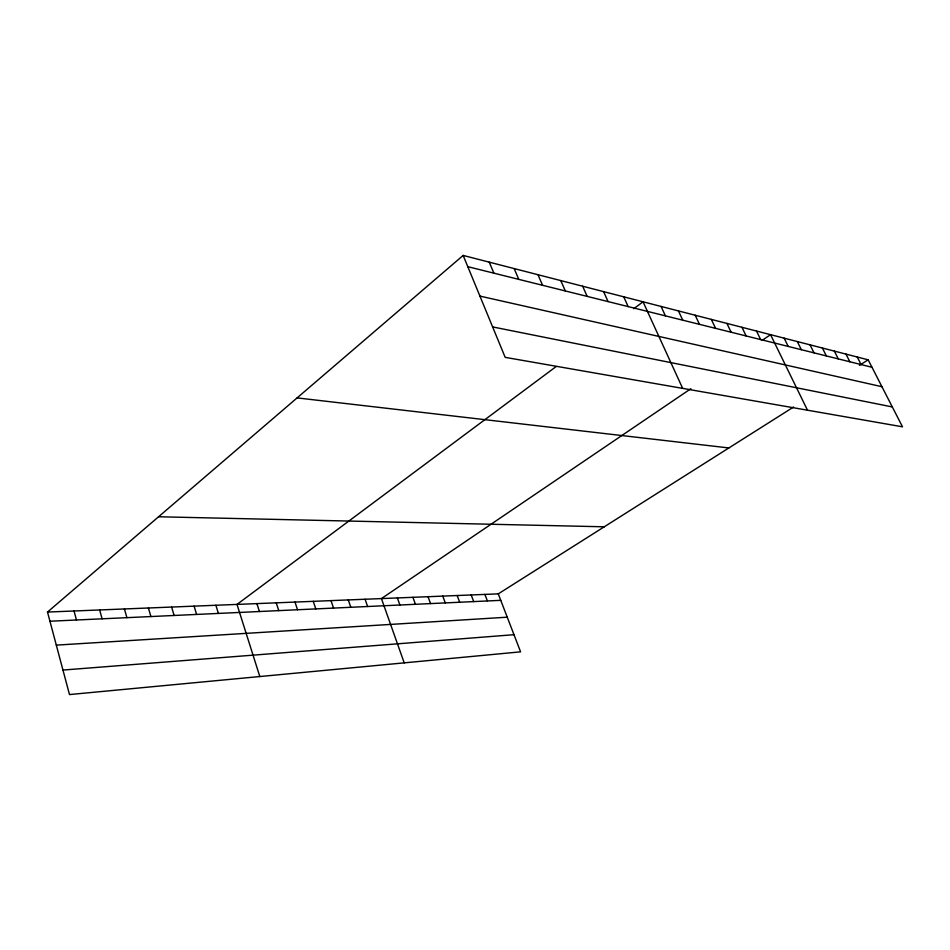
<?xml version="1.0" encoding="UTF-8"?>
<svg xmlns="http://www.w3.org/2000/svg" width="950" height="950" viewBox="0 0 950 950"><rect width="100%" height="100%" fill="white"/><g stroke="black" fill="none" stroke-linecap="round" stroke-linejoin="round"><path stroke-width="1.43" d="M47.5 612.061L498.263 593.869L520.588 651.842L69.493 694.569L47.5 612.061L463.161 255.431L868.169 359.824L902.5 426.811L505.174 357.354L463.161 255.431M556.213 366.51L237.001 604.414L259.813 676.543M633.721 308.738L643.043 301.791L682.658 388.372M690.876 388.704L381.437 598.583L404.213 662.863M762.161 340.349L770.557 334.661L807.488 410.198M498.263 593.869L793.582 407.016M859.453 365.334L868.169 359.824M62.961 670.059L513.986 634.695M56.311 645.121L507.241 617.191M49.946 621.229L500.757 600.341M158.567 516.764L604.271 526.799M297.101 397.896L728.887 447.949M492.634 326.919L892.323 406.944M479.916 296.091L881.944 386.709M467.792 266.677L871.993 367.282M857.232 357.01L861.092 364.574M845.975 354.113L849.87 361.784M834.361 351.12L838.292 358.898M822.403 348.032L826.357 355.929M810.053 344.85L814.043 352.866M797.311 341.561L801.337 349.707M784.154 338.176L788.215 346.429M756.497 331.039L760.641 339.566M741.962 327.299L746.13 335.956M726.916 323.416L731.12 332.227M711.336 319.402L715.576 328.356M695.186 315.234L699.473 324.342M678.443 310.923L682.765 320.186M661.069 306.446L665.428 315.875M623.722 296.816L628.152 306.589M603.606 291.626L608.071 301.589M582.659 286.235L587.148 296.388M560.797 280.594L565.333 290.949M537.997 274.716L542.545 285.285M514.164 268.577L518.747 279.359M489.238 262.152L493.858 273.161M484.892 594.403L487.397 600.958M471.2 594.961L473.706 601.599M457.164 595.531L459.681 602.241M442.783 596.101L445.301 602.918M428.034 596.707L430.564 603.594M412.906 597.312L415.435 604.295M397.373 597.942L399.914 605.019M365.073 599.236L367.626 606.516M348.27 599.925L350.811 607.288M331.004 600.614L333.545 608.083M313.251 601.338L315.804 608.914M294.999 602.074L297.54 609.758M276.224 602.822L278.766 610.624M256.892 603.606L259.433 611.527M215.876 605.269L218.405 613.427M194.085 606.148L196.614 614.436M171.606 607.05L174.123 615.469M148.39 607.988L150.907 616.55M124.414 608.95L126.908 617.654M99.643 609.947L102.113 618.806M74.017 610.992L76.475 619.994"/></g></svg>
